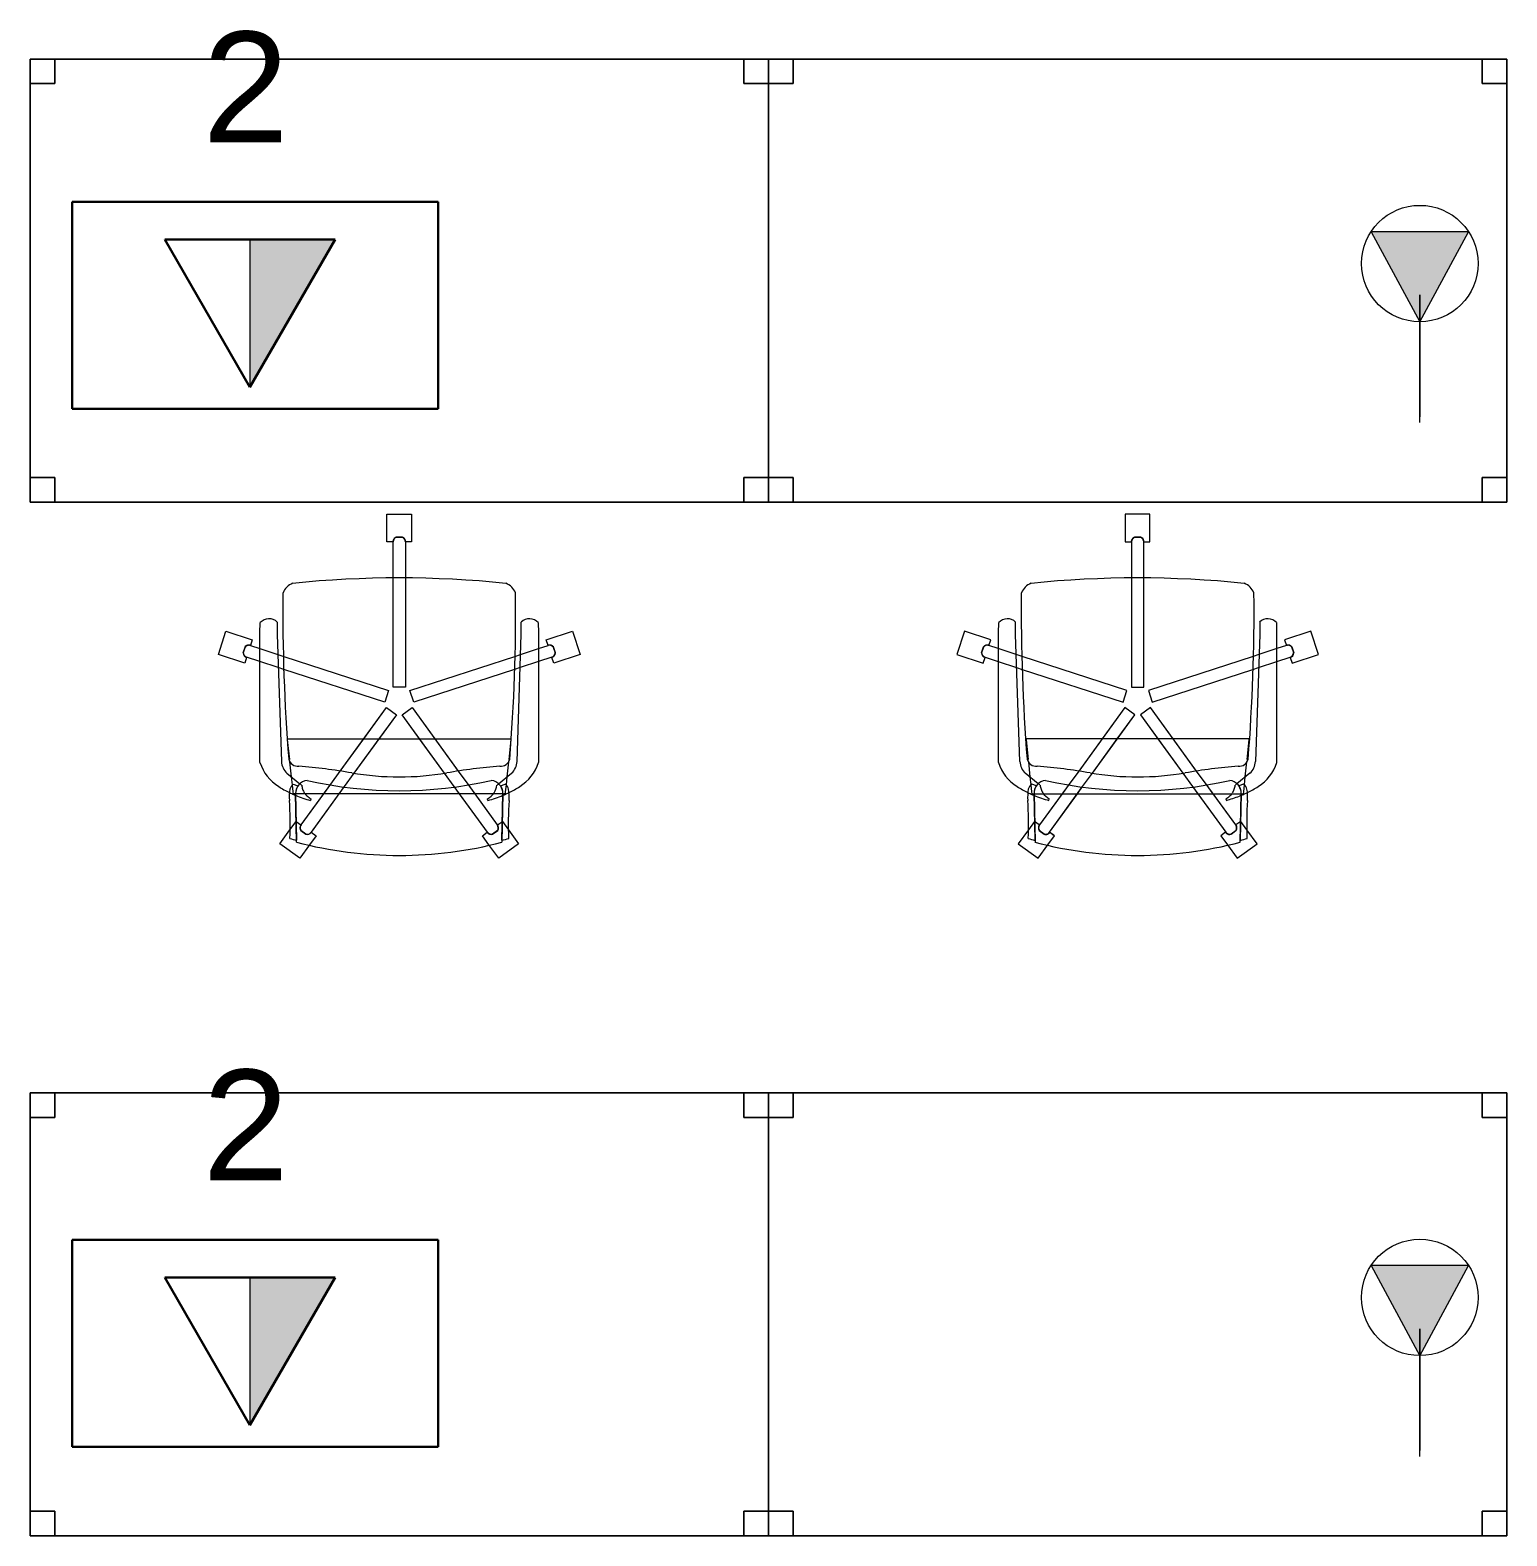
# Model space of a CAD drawing. Header units: inches. Extents: x 385 to 2249, y -1781 to -36.
# Drawn here: x 1977.8 to 2097.8, y -1574.7 to -1452.4 of the extents above; entities that cross this region are included whole.
import ezdxf

# ---------------------------------------------------------------- set-up
doc = ezdxf.new("R2010")
doc.units = ezdxf.units.IN
doc.header["$MEASUREMENT"] = 0
doc.layers.add('A-ANNO-NOTE', color=131, linetype='Continuous', lineweight=30)
doc.layers.add('I-FURN', color=30, linetype='Continuous', lineweight=9)
doc.styles.add('Swis721 Lt BT', font='swissl.ttf', dxfattribs={"height": 9})

# ---------------------------------------------------------------- blocks, each defined once
blk = doc.blocks.new('F-Haworth_Chair_X99-Seminar - X99 Advanced Seminar Chair-V53-Level 5 POWER _ SIGNAL')
at = {"layer": 'I-FURN'}
for p, q in [((-1, 15.13), (1, 15.13)), ((-1, 12.88), (-1, 15.13)), ((-1, 15.13), (1, 15.13)), ((-1, 12.88), (-1, 15.13)), ((1, 15.13), (1, 12.88)), ((1, 15.13), (1, 12.88)), ((-0.52, 12.88), (-1, 12.88)), ((-0.52, 12.88), (-1, 12.88)), ((-0.5, 9.91), (-0.5, 12.88)), ((-0.5, 9.91), (-0.5, 12.88)), ((0.26, 13.26), (-0.26, 13.26)), ((0.26, 13.26), (-0.26, 13.26)), ((-0.25, 13.25), (0.25, 13.25)), ((-0.25, 13.25), (0.25, 13.25)), ((0.5, 12.88), (0.5, 9.91)), ((0.5, 12.88), (0.5, 9.91)), ((1, 12.88), (0.52, 12.88)), ((1, 12.88), (0.52, 12.88)), ((-0.5, 1.08), (-0.5, 9.91)), ((-0.5, 1.08), (-0.5, 9.91)), ((0.5, 9.91), (0.5, 1.08)), ((0.5, 9.91), (0.5, 1.08)), ((-11.32, 5.48), (-11.3, 6.32)), ((-9.92, 6.36), (-9.92, 5.36)), ((9.92, 5.36), (9.92, 6.36)), ((11.3, 6.32), (11.32, 5.48)), ((-14.69, 3.72), (-14.08, 5.62)), ((-14.69, 3.72), (-14.08, 5.62)), ((-14.08, 5.62), (-11.94, 4.93)), ((-14.08, 5.62), (-11.94, 4.93)), ((-11.94, 4.93), (-12.09, 4.47)), ((-11.94, 4.93), (-12.09, 4.47)), ((-11.32, -5.06), (-11.32, 5.48)), ((-9.92, 5.36), (-9.57, -4.97)), ((9.57, -4.97), (9.92, 5.36)), ((11.32, 5.48), (11.32, -5.06)), ((11.94, 4.93), (14.08, 5.62)), ((11.94, 4.93), (14.08, 5.62)), ((12.09, 4.47), (11.94, 4.93)), ((12.09, 4.47), (11.94, 4.93)), ((14.08, 5.62), (14.69, 3.72)), ((14.08, 5.62), (14.69, 3.72)), ((-12.55, 3.03), (-14.69, 3.72)), ((-12.55, 3.03), (-14.69, 3.72)), ((-12.53, 4.34), (-12.69, 3.85)), ((-12.53, 4.34), (-12.69, 3.85)), ((-12.68, 3.86), (-12.52, 4.33)), ((-12.68, 3.86), (-12.52, 4.33)), ((-12.09, 4.45), (-11.32, 4.21)), ((-12.09, 4.45), (-11.32, 4.21)), ((-11.32, 4.21), (-9.86, 3.73)), ((-11.32, 4.21), (-9.86, 3.73)), ((-9.86, 3.73), (-9.38, 3.57)), ((-9.86, 3.73), (-9.38, 3.57)), ((9.38, 3.57), (9.86, 3.73)), ((9.38, 3.57), (9.86, 3.73)), ((9.86, 3.73), (11.32, 4.21)), ((9.86, 3.73), (11.32, 4.21)), ((11.32, 4.21), (12.09, 4.45)), ((11.32, 4.21), (12.09, 4.45)), ((12.52, 4.33), (12.68, 3.86)), ((12.52, 4.33), (12.68, 3.86)), ((12.69, 3.85), (12.53, 4.34)), ((12.69, 3.85), (12.53, 4.34)), ((14.69, 3.72), (12.55, 3.03)), ((14.69, 3.72), (12.55, 3.03)), ((-12.4, 3.49), (-12.55, 3.03)), ((-12.4, 3.49), (-12.55, 3.03)), ((-11.32, 3.15), (-12.4, 3.5)), ((-11.32, 3.15), (-12.4, 3.5)), ((-9.83, 2.67), (-11.32, 3.15)), ((-9.83, 2.67), (-11.32, 3.15)), ((-9.37, 2.52), (-9.83, 2.67)), ((-9.37, 2.52), (-9.83, 2.67)), ((-9.38, 3.57), (-0.87, 0.81)), ((-9.38, 3.57), (-0.87, 0.81)), ((-1.18, -0.14), (-9.37, 2.52)), ((-1.18, -0.14), (-9.37, 2.52)), ((0.87, 0.81), (9.38, 3.57)), ((0.87, 0.81), (9.38, 3.57)), ((9.37, 2.52), (1.18, -0.14)), ((9.37, 2.52), (1.18, -0.14)), ((9.83, 2.67), (9.37, 2.52)), ((9.83, 2.67), (9.37, 2.52)), ((11.32, 3.15), (9.83, 2.67)), ((11.32, 3.15), (9.83, 2.67)), ((12.4, 3.5), (11.32, 3.15)), ((12.4, 3.5), (11.32, 3.15)), ((12.55, 3.03), (12.4, 3.49)), ((12.55, 3.03), (12.4, 3.49)), ((-0.87, 0.81), (-1.18, -0.14)), ((-0.87, 0.81), (-1.18, -0.14)), ((0.5, 1.08), (-0.5, 1.08)), ((0.5, 1.08), (-0.5, 1.08)), ((1.18, -0.14), (0.87, 0.81)), ((1.18, -0.14), (0.87, 0.81)), ((-4.79, -5.75), (-1.04, -0.58)), ((-0.23, -1.17), (-3.68, -5.91)), ((-2.89, -3.12), (-1.04, -0.58)), ((-0.23, -1.17), (-1.65, -3.12)), ((-1.04, -0.58), (-0.23, -1.17)), ((-1.04, -0.58), (-0.23, -1.17)), ((0.23, -1.17), (1.04, -0.58)), ((0.23, -1.17), (1.04, -0.58)), ((1.65, -3.12), (0.23, -1.17)), ((3.68, -5.91), (0.23, -1.17)), ((1.04, -0.58), (2.89, -3.12)), ((1.04, -0.58), (4.79, -5.75)), ((-9.07, -3.12), (-2.89, -3.12)), ((-9.07, -3.2), (-9.07, -3.12)), ((-8.9, -4.8), (-9.07, -3.2)), ((-4.79, -5.75), (-2.89, -3.12)), ((-1.65, -3.12), (-3.68, -5.91)), ((-2.89, -3.12), (-1.65, -3.12)), ((-1.65, -3.12), (1.65, -3.12)), ((1.65, -3.12), (2.89, -3.12)), ((3.68, -5.91), (1.65, -3.12)), ((2.89, -3.12), (9.07, -3.12)), ((2.89, -3.12), (4.79, -5.75)), ((9.07, -3.2), (8.9, -4.8)), ((9.07, -3.12), (9.07, -3.2)), ((-9.13, -5.92), (-8.07, -6.77)), ((-8.88, -4.99), (-8.89, -4.91)), ((-8.75, -6.22), (-8.88, -4.99)), ((-5.57, -6.82), (-4.79, -5.75)), ((-5.57, -6.82), (-4.79, -5.75)), ((-3.68, -5.91), (-4.47, -7.01)), ((-3.68, -5.91), (-4.47, -7.01)), ((4.47, -7.01), (3.68, -5.91)), ((4.47, -7.01), (3.68, -5.91)), ((4.79, -5.75), (5.57, -6.82)), ((4.79, -5.75), (5.57, -6.82)), ((8.07, -6.77), (9.13, -5.92)), ((8.88, -4.99), (8.75, -6.22)), ((8.89, -4.91), (8.88, -4.99)), ((-8.68, -6.87), (-8.75, -6.22)), ((-8.62, -7.42), (-8.68, -6.87)), ((-8.61, -6.81), (-8.23, -6.95)), ((-8.03, -6.81), (-7.95, -6.87)), ((-7.97, -10.12), (-5.57, -6.82)), ((-4.47, -7.01), (-7.16, -10.71)), ((-6.14, -7.6), (-5.57, -6.82)), ((-4.47, -7.01), (-4.9, -7.6)), ((4.9, -7.6), (4.47, -7.01)), ((7.16, -10.71), (4.47, -7.01)), ((5.57, -6.82), (6.14, -7.6)), ((5.57, -6.82), (7.97, -10.12)), ((7.95, -6.87), (8.03, -6.81)), ((8.23, -6.95), (8.61, -6.81)), ((8.68, -6.87), (8.62, -7.42)), ((8.75, -6.22), (8.68, -6.87)), ((-8.6, -7.6), (-8.62, -7.43)), ((-8.49, -7.6), (-8.56, -7.6)), ((-8.42, -7.57), (-8.34, -11.37)), ((-8.34, -11.52), (-8.42, -7.57)), ((-7.65, -7.6), (-8.4, -7.6)), ((-7.97, -10.12), (-6.14, -7.6)), ((-6.14, -7.6), (-7.65, -7.6)), ((-7.18, -7.99), (-7.21, -8.13)), ((-4.9, -7.6), (-7.16, -10.71)), ((-4.9, -7.6), (-6.14, -7.6)), ((4.9, -7.6), (-4.9, -7.6)), ((6.14, -7.6), (4.9, -7.6)), ((7.16, -10.71), (4.9, -7.6)), ((7.65, -7.6), (6.14, -7.6)), ((6.14, -7.6), (7.97, -10.12)), ((7.21, -8.13), (7.18, -7.99)), ((8.09, -7.6), (7.65, -7.6)), ((8.4, -7.6), (8.13, -7.6)), ((8.34, -11.37), (8.42, -7.57)), ((8.42, -7.57), (8.34, -11.52)), ((8.56, -7.6), (8.49, -7.6)), ((8.62, -7.43), (8.6, -7.6)), ((-9.7, -11.65), (-8.88, -10.52)), ((-9.7, -11.65), (-8.88, -10.52)), ((-8.88, -10.52), (-8.38, -9.83)), ((-8.88, -10.52), (-8.38, -9.83)), ((-8.38, -9.83), (-7.99, -10.11)), ((-8.38, -9.83), (-7.99, -10.11)), ((-8, -10.58), (-7.59, -10.88)), ((-8, -10.58), (-7.59, -10.88)), ((-7.59, -10.87), (-7.99, -10.57)), ((-7.59, -10.87), (-7.99, -10.57)), ((-6.76, -11), (-7.29, -11.74)), ((-6.76, -11), (-7.29, -11.74)), ((-7.15, -10.72), (-6.76, -11)), ((-7.15, -10.72), (-6.76, -11)), ((6.76, -11), (7.15, -10.72)), ((6.76, -11), (7.15, -10.72)), ((7.29, -11.74), (6.76, -11)), ((7.29, -11.74), (6.76, -11)), ((7.99, -10.57), (7.59, -10.87)), ((7.99, -10.57), (7.59, -10.87)), ((7.59, -10.88), (8, -10.58)), ((7.59, -10.88), (8, -10.58)), ((7.99, -10.11), (8.38, -9.83)), ((7.99, -10.11), (8.38, -9.83)), ((8.38, -9.83), (8.88, -10.52)), ((8.38, -9.83), (8.88, -10.52)), ((8.88, -10.52), (9.7, -11.65)), ((8.88, -10.52), (9.7, -11.65)), ((-8.08, -12.82), (-9.7, -11.65)), ((-8.08, -12.82), (-9.7, -11.65)), ((-7.29, -11.74), (-8.08, -12.82)), ((-7.29, -11.74), (-8.08, -12.82)), ((8.08, -12.82), (7.29, -11.74)), ((8.08, -12.82), (7.29, -11.74)), ((9.7, -11.65), (8.08, -12.82)), ((9.7, -11.65), (8.08, -12.82))]:
    blk.add_line(p, q, dxfattribs=at)
for centre, radius, start, end in [((-0.11, 12.88), 0.407, 111.1651, 180.8349), ((-0.11, 12.88), 0.407, 166.9009, 180.8349), ((-0.11, 12.88), 0.407, 152.967, 166.9009), ((-0.09, 12.88), 0.406, 112.6199, 180), ((-0.09, 12.88), 0.406, 166.524, 180), ((-0.09, 12.88), 0.406, 126.0959, 166.524), ((-0.11, 12.88), 0.407, 139.033, 152.967), ((-0.11, 12.88), 0.407, 111.1651, 139.033), ((-0.09, 12.88), 0.406, 112.6199, 126.0959), ((0.09, 12.88), 0.406, 53.9041, 67.3801), ((0.09, 12.88), 0.406, 0, 67.3801), ((0.11, 12.88), 0.407, 54.9009, 68.8349), ((0.11, 12.88), 0.407, 359.1651, 68.8349), ((0.09, 12.88), 0.406, 0, 53.9041), ((0.11, 12.88), 0.407, 40.967, 54.9009), ((0.11, 12.88), 0.407, 27.033, 40.967), ((0.11, 12.88), 0.407, 359.1651, 27.033), ((0, -75.01), 84.96, 84.1475, 95.8525), ((-8.21, 8.28), 1.31, 110.0433, 159.9567), ((144.06, 7.32), 153.52, 179.4749, 184.5213), ((8.21, 8.28), 1.31, 20.0433, 69.9567), ((-144.06, 7.32), 153.52, 355.4787, 0.5251), ((-10.58, 5.68), 0.956, 45.8901, 138.1099), ((10.58, 5.68), 0.956, 41.8901, 134.1099), ((-12.28, 3.88), 0.407, 183.1651, 252.8349), ((-12.28, 3.88), 0.407, 183.1651, 252.8349), ((-12.27, 3.89), 0.406, 184.6199, 198.0959), ((-12.27, 3.89), 0.406, 184.6199, 252), ((-12.27, 3.89), 0.406, 198.0959, 238.524), ((-12.22, 4.09), 0.407, 71.1651, 140.8349), ((-12.22, 4.09), 0.407, 126.9009, 140.8349), ((-12.22, 4.07), 0.406, 85.476, 139.3801), ((-12.22, 4.07), 0.406, 72, 139.3801), ((-12.22, 4.09), 0.407, 99.033, 126.9009), ((-12.22, 4.09), 0.407, 71.1651, 99.033), ((-12.22, 4.07), 0.406, 72, 85.476), ((12.22, 4.09), 0.407, 94.9009, 108.8349), ((12.22, 4.09), 0.407, 39.1651, 108.8349), ((12.22, 4.07), 0.406, 81.0479, 108), ((12.22, 4.07), 0.406, 40.6199, 108), ((12.22, 4.09), 0.407, 39.1651, 94.9009), ((12.22, 4.07), 0.406, 40.6199, 81.0479), ((12.27, 3.89), 0.406, 288, 355.3801), ((12.28, 3.88), 0.407, 287.1651, 356.8349), ((12.28, 3.88), 0.407, 287.1651, 356.8349), ((12.27, 3.89), 0.406, 288, 341.9041), ((12.27, 3.89), 0.406, 341.9041, 355.3801), ((-12.27, 3.89), 0.406, 238.524, 252), ((-8.24, -4.59), 0.763, 194.2338, 275.7662), ((8.24, -4.59), 0.763, 264.2338, 345.7662), ((-7.87, -3.92), 3.63, 198.1789, 238.0478), ((-8.18, -4.9), 1.39, 182.8013, 227.1078), ((-11.32, -48.08), 42.84, 79.9767, 85.7699), ((0, 15.97), 22.19, 259.9767, 280.0233), ((11.32, -48.08), 42.84, 94.2301, 100.0233), ((8.18, -4.9), 1.39, 312.8922, 357.1987), ((7.87, -3.92), 3.63, 301.9522, 341.8211), ((-4.71, 1.15), 9.61, 238.0478, 243.9964), ((-5.2, -7.86), 3.74, 170.0936, 184.0143), ((-8.28, -7.33), 0.613, 122.5427, 170.0936), ((-7.37, -7.55), 1.05, 95.9554, 181.1786), ((-7.37, -7.55), 1.05, 145.2002, 181.1786), ((-6.55, -6.76), 1.38, 185.0878, 199.5533), ((-6.55, -6.76), 1.38, 199.5533, 212.4248), ((0, 26.49), 33.83, 257.2285, 282.7715), ((7.37, -7.55), 1.05, 358.8214, 84.0446), ((6.55, -6.76), 1.38, 327.5752, 354.9122), ((7.37, -7.55), 1.05, 358.8214, 34.7998), ((8.28, -7.33), 0.613, 9.9064, 57.4573), ((5.2, -7.86), 3.74, 355.9857, 9.9064), ((4.71, 1.15), 9.61, 296.0036, 301.9522), ((-36.06, -10.03), 27.2, 357.4882, 4.0143), ((-4.71, 1.15), 9.61, 243.9964, 246.4906), ((-4.71, 1.15), 9.61, 246.6393, 247.073), ((-4.71, 1.15), 9.61, 247.2631, 254.9334), ((-6.55, -6.76), 1.38, 214.0187, 228.4842), ((-6.55, -6.76), 1.38, 228.4842, 242.9497), ((6.55, -6.76), 1.38, 297.0503, 325.9813), ((4.71, 1.15), 9.61, 285.0666, 292.7369), ((4.71, 1.15), 9.61, 292.927, 293.3607), ((4.71, 1.15), 9.61, 293.5094, 296.0036), ((36.06, -10.03), 27.2, 175.9857, 182.5118), ((-7.66, -10.36), 0.407, 143.1651, 212.8349), ((-7.66, -10.36), 0.407, 171.033, 184.967), ((-7.66, -10.36), 0.407, 184.967, 198.9009), ((-7.66, -10.36), 0.407, 157.0991, 171.033), ((-7.64, -10.36), 0.406, 144, 197.9041), ((-7.64, -10.36), 0.406, 170.9521, 184.4281), ((-7.64, -10.36), 0.406, 184.4281, 197.9041), ((-7.66, -10.36), 0.407, 198.9009, 212.8349), ((-7.66, -10.36), 0.407, 143.1651, 157.0991), ((-7.64, -10.36), 0.406, 144, 170.9521), ((-7.64, -10.36), 0.406, 197.9041, 211.3801), ((-7.64, -10.36), 0.406, 197.9041, 211.3801), ((-7.48, -10.49), 0.407, 255.1651, 324.8349), ((-7.48, -10.49), 0.407, 255.1651, 324.8349), ((-7.49, -10.47), 0.406, 256.6199, 310.524), ((-7.49, -10.47), 0.406, 256.6199, 297.0479), ((-7.49, -10.47), 0.406, 297.0479, 324), ((-7.49, -10.47), 0.406, 310.524, 324), ((7.48, -10.49), 0.407, 215.1651, 284.8349), ((7.48, -10.49), 0.407, 215.1651, 284.8349), ((7.49, -10.47), 0.406, 216, 256.4281), ((7.49, -10.47), 0.406, 216, 283.3801), ((7.49, -10.47), 0.406, 256.4281, 283.3801), ((7.64, -10.36), 0.406, 328.6199, 36), ((7.64, -10.36), 0.406, 328.6199, 36), ((7.66, -10.36), 0.407, 327.1651, 36.8349), ((7.66, -10.36), 0.407, 8.967, 36.8349), ((7.66, -10.36), 0.407, 327.1651, 8.967), ((0, 20.73), 33.17, 254.4478, 255.4234), ((0, 20.29), 32.89, 255.304, 284.6925), ((0, 20.73), 33.17, 284.5766, 285.5522)]:
    blk.add_arc(centre, radius, start, end, dxfattribs=at)
blk = doc.blocks.new('Rectangular Table - Rectangular Table-5809067-Level 5 POWER _ SIGNAL')
at = {"layer": 'I-FURN'}
for p, q in [((-28, 18), (-30, 18)), ((-30, 18), (-30, 16)), ((-30, 16), (-30, 18)), ((-30, 18), (-28, 18)), ((30, 18), (-30, 18)), ((-30, 18), (-30, -18)), ((-30, -18), (-30, 18)), ((-30, 18), (30, 18)), ((-28, 16), (-28, 18)), ((-28, 18), (-28, 16)), ((28, 18), (28, 16)), ((30, 18), (28, 18)), ((28, 18), (30, 18)), ((28, 16), (28, 18)), ((30, 16), (30, 18)), ((30, 18), (30, 16)), ((30, -18), (30, 18)), ((30, 18), (30, -18)), ((-30, 16), (-28, 16)), ((-28, 16), (-30, 16)), ((28, 16), (30, 16)), ((30, 16), (28, 16)), ((-28, -16), (-30, -16)), ((-30, -16), (-30, -18)), ((-30, -18), (-30, -16)), ((-30, -16), (-28, -16)), ((-28, -18), (-28, -16)), ((-28, -16), (-28, -18)), ((30, -16), (28, -16)), ((28, -16), (28, -18)), ((28, -18), (28, -16)), ((28, -16), (30, -16)), ((30, -18), (30, -16)), ((30, -16), (30, -18)), ((-30, -18), (-28, -18)), ((-28, -18), (-30, -18)), ((-30, -18), (30, -18)), ((30, -18), (-30, -18)), ((28, -18), (30, -18)), ((30, -18), (28, -18))]:
    blk.add_line(p, q, dxfattribs=at)
blk = doc.blocks.new('F-Haworth_Chair_X99-Seminar - X99 Advanced Seminar Chair-V56-Level 5 POWER _ SIGNAL')
at = {"layer": 'I-FURN'}
for p, q in [((-8.08, 12.82), (-9.7, 11.65)), ((-8.08, 12.82), (-9.7, 11.65)), ((-7.29, 11.74), (-8.08, 12.82)), ((-7.29, 11.74), (-8.08, 12.82)), ((8.08, 12.82), (7.29, 11.74)), ((8.08, 12.82), (7.29, 11.74)), ((9.7, 11.65), (8.08, 12.82)), ((9.7, 11.65), (8.08, 12.82)), ((-9.7, 11.65), (-8.88, 10.52)), ((-9.7, 11.65), (-8.88, 10.52)), ((-8.34, 11.52), (-8.42, 7.57)), ((-8.42, 7.57), (-8.34, 11.37)), ((-6.76, 11), (-7.29, 11.74)), ((-6.76, 11), (-7.29, 11.74)), ((7.29, 11.74), (6.76, 11)), ((7.29, 11.74), (6.76, 11)), ((8.42, 7.57), (8.34, 11.52)), ((8.34, 11.37), (8.42, 7.57)), ((8.88, 10.52), (9.7, 11.65)), ((8.88, 10.52), (9.7, 11.65)), ((-8.88, 10.52), (-8.38, 9.83)), ((-8.88, 10.52), (-8.38, 9.83)), ((-8.38, 9.83), (-7.99, 10.11)), ((-8.38, 9.83), (-7.99, 10.11)), ((-8, 10.58), (-7.59, 10.88)), ((-8, 10.58), (-7.59, 10.88)), ((-7.59, 10.87), (-7.99, 10.57)), ((-7.59, 10.87), (-7.99, 10.57)), ((-7.97, 10.12), (-6.14, 7.6)), ((-7.97, 10.12), (-5.57, 6.82)), ((-4.9, 7.6), (-7.16, 10.71)), ((-4.47, 7.01), (-7.16, 10.71)), ((-7.15, 10.72), (-6.76, 11)), ((-7.15, 10.72), (-6.76, 11)), ((7.16, 10.71), (4.47, 7.01)), ((7.16, 10.71), (4.9, 7.6)), ((5.57, 6.82), (7.97, 10.12)), ((6.14, 7.6), (7.97, 10.12)), ((6.76, 11), (6.77, 11)), ((6.76, 11), (7.15, 10.72)), ((6.77, 11), (7.15, 10.72)), ((7.59, 10.88), (8, 10.58)), ((7.59, 10.88), (8, 10.58)), ((7.99, 10.57), (7.59, 10.87)), ((7.99, 10.57), (7.59, 10.87)), ((7.99, 10.11), (8.38, 9.83)), ((7.99, 10.11), (8.38, 9.83)), ((8.38, 9.83), (8.88, 10.52)), ((8.38, 9.83), (8.88, 10.52)), ((-8.62, 7.42), (-8.68, 6.87)), ((-8.6, 7.6), (-8.62, 7.43)), ((-8.49, 7.6), (-8.56, 7.6)), ((-7.65, 7.6), (-8.4, 7.6)), ((-6.14, 7.6), (-7.65, 7.6)), ((-7.18, 7.99), (-7.21, 8.13)), ((-4.9, 7.6), (-6.14, 7.6)), ((-6.14, 7.6), (-5.57, 6.82)), ((4.9, 7.6), (-4.9, 7.6)), ((-4.47, 7.01), (-4.9, 7.6)), ((4.9, 7.6), (4.47, 7.01)), ((6.14, 7.6), (4.9, 7.6)), ((5.57, 6.82), (6.14, 7.6)), ((7.65, 7.6), (6.14, 7.6)), ((7.21, 8.13), (7.18, 7.99)), ((8.4, 7.6), (7.65, 7.6)), ((8.56, 7.6), (8.49, 7.6)), ((8.62, 7.43), (8.6, 7.6)), ((8.68, 6.87), (8.62, 7.42)), ((-9.13, 5.92), (-8.07, 6.77)), ((-8.75, 6.22), (-8.88, 4.99)), ((-8.68, 6.87), (-8.75, 6.22)), ((-8.61, 6.81), (-8.23, 6.95)), ((-8.03, 6.81), (-7.95, 6.87)), ((-5.57, 6.82), (-4.79, 5.75)), ((-5.57, 6.82), (-4.79, 5.75)), ((-3.68, 5.91), (-4.47, 7.01)), ((-3.68, 5.91), (-4.47, 7.01)), ((4.47, 7.01), (3.68, 5.91)), ((4.47, 7.01), (3.68, 5.91)), ((4.79, 5.75), (5.57, 6.82)), ((4.79, 5.75), (5.57, 6.82)), ((7.95, 6.87), (8.03, 6.81)), ((8.07, 6.77), (9.13, 5.92)), ((8.23, 6.95), (8.61, 6.81)), ((8.75, 6.22), (8.68, 6.87)), ((8.88, 4.99), (8.75, 6.22)), ((-11.32, 5.06), (-11.32, -5.48)), ((-9.92, -5.36), (-9.57, 4.97)), ((-8.88, 4.99), (-8.89, 4.91)), ((-4.79, 5.75), (-2.89, 3.12)), ((-4.79, 5.75), (-1.04, 0.58)), ((-1.65, 3.12), (-3.68, 5.91)), ((-0.23, 1.17), (-3.68, 5.91)), ((3.68, 5.91), (0.23, 1.17)), ((1.04, 0.58), (4.79, 5.75)), ((3.68, 5.91), (1.65, 3.12)), ((2.89, 3.12), (4.79, 5.75)), ((8.89, 4.91), (8.88, 4.99)), ((9.57, 4.97), (9.92, -5.36)), ((11.32, -5.48), (11.32, 5.06)), ((-8.9, 4.8), (-9.07, 3.2)), ((9.07, 3.2), (8.9, 4.8)), ((-9.07, 3.2), (-9.07, 3.12)), ((-9.07, 3.12), (-2.89, 3.12)), ((-2.89, 3.12), (-1.65, 3.12)), ((-2.89, 3.12), (-1.04, 0.58)), ((-1.65, 3.12), (1.65, 3.12)), ((-0.23, 1.17), (-1.65, 3.12)), ((1.65, 3.12), (0.23, 1.17)), ((1.04, 0.58), (2.89, 3.12)), ((1.65, 3.12), (2.89, 3.12)), ((2.89, 3.12), (9.07, 3.12)), ((9.07, 3.12), (9.07, 3.2)), ((-1.18, 0.14), (-9.37, -2.52)), ((-1.18, 0.14), (-9.37, -2.52)), ((-0.87, -0.81), (-1.18, 0.14)), ((-0.87, -0.81), (-1.18, 0.14)), ((-1.04, 0.58), (-0.23, 1.17)), ((-1.04, 0.58), (-0.23, 1.17)), ((0.23, 1.17), (1.04, 0.58)), ((0.23, 1.17), (1.04, 0.58)), ((1.18, 0.14), (0.87, -0.81)), ((1.18, 0.14), (0.87, -0.81)), ((9.37, -2.52), (1.18, 0.14)), ((9.37, -2.52), (1.18, 0.14)), ((-9.38, -3.57), (-0.87, -0.81)), ((-9.38, -3.57), (-0.87, -0.81)), ((-0.5, -1.08), (-0.5, -9.91)), ((0.5, -1.08), (-0.5, -1.08)), ((-0.5, -1.08), (-0.5, -9.91)), ((0.5, -1.08), (-0.5, -1.08)), ((0.5, -9.91), (0.5, -1.08)), ((0.5, -9.91), (0.5, -1.08)), ((0.87, -0.81), (9.38, -3.57)), ((0.87, -0.81), (9.38, -3.57)), ((-12.55, -3.03), (-14.69, -3.72)), ((-12.55, -3.03), (-14.69, -3.72)), ((-12.4, -3.49), (-12.55, -3.03)), ((-12.4, -3.49), (-12.55, -3.03)), ((-11.32, -3.15), (-12.4, -3.5)), ((-11.32, -3.15), (-12.4, -3.5)), ((-9.83, -2.67), (-11.32, -3.15)), ((-9.83, -2.67), (-11.32, -3.15)), ((-9.86, -3.73), (-9.38, -3.57)), ((-9.86, -3.73), (-9.38, -3.57)), ((-9.37, -2.52), (-9.83, -2.67)), ((-9.37, -2.52), (-9.83, -2.67)), ((9.83, -2.67), (9.37, -2.52)), ((9.83, -2.67), (9.37, -2.52)), ((9.38, -3.57), (9.86, -3.73)), ((9.38, -3.57), (9.86, -3.73)), ((11.32, -3.15), (9.83, -2.67)), ((11.32, -3.15), (9.83, -2.67)), ((12.4, -3.5), (11.32, -3.15)), ((12.4, -3.5), (11.32, -3.15)), ((12.55, -3.03), (12.4, -3.49)), ((12.55, -3.03), (12.4, -3.49)), ((14.69, -3.72), (12.55, -3.03)), ((14.69, -3.72), (12.55, -3.03)), ((-14.69, -3.72), (-14.08, -5.62)), ((-14.69, -3.72), (-14.08, -5.62)), ((-12.53, -4.34), (-12.69, -3.85)), ((-12.53, -4.34), (-12.69, -3.85)), ((-12.68, -3.86), (-12.52, -4.33)), ((-12.68, -3.86), (-12.52, -4.33)), ((-12.09, -4.45), (-11.32, -4.21)), ((-12.09, -4.45), (-11.32, -4.21)), ((-11.94, -4.93), (-12.09, -4.47)), ((-11.94, -4.93), (-12.09, -4.47)), ((-11.32, -4.21), (-9.86, -3.73)), ((-11.32, -4.21), (-9.86, -3.73)), ((9.86, -3.73), (11.32, -4.21)), ((9.86, -3.73), (11.32, -4.21)), ((11.32, -4.21), (12.09, -4.45)), ((11.32, -4.21), (12.09, -4.45)), ((12.09, -4.47), (11.94, -4.93)), ((12.09, -4.47), (11.94, -4.93)), ((12.52, -4.33), (12.68, -3.86)), ((12.52, -4.33), (12.68, -3.86)), ((12.69, -3.85), (12.53, -4.34)), ((12.69, -3.85), (12.53, -4.34)), ((14.08, -5.62), (14.69, -3.72)), ((14.08, -5.62), (14.69, -3.72)), ((-14.08, -5.62), (-11.94, -4.93)), ((-14.08, -5.62), (-11.94, -4.93)), ((-11.32, -5.48), (-11.3, -6.32)), ((-9.92, -6.36), (-9.92, -5.36)), ((9.92, -5.36), (9.92, -6.36)), ((11.3, -6.32), (11.32, -5.48)), ((11.94, -4.93), (14.08, -5.62)), ((11.94, -4.93), (14.08, -5.62)), ((-0.5, -9.91), (-0.5, -12.88)), ((-0.5, -9.91), (-0.5, -12.88)), ((0.5, -12.88), (0.5, -9.91)), ((0.5, -12.88), (0.5, -9.91)), ((-0.52, -12.88), (-1, -12.88)), ((-1, -12.88), (-1, -15.13)), ((-0.52, -12.88), (-1, -12.88)), ((-1, -12.88), (-1, -15.13)), ((0.26, -13.26), (-0.26, -13.26)), ((0.26, -13.26), (-0.26, -13.26)), ((-0.25, -13.25), (0.25, -13.25)), ((-0.25, -13.25), (0.25, -13.25)), ((1, -12.88), (0.52, -12.88)), ((1, -12.88), (0.52, -12.88)), ((1, -15.13), (1, -12.88)), ((1, -15.13), (1, -12.88)), ((-1, -15.13), (1, -15.13)), ((-1, -15.13), (1, -15.13))]:
    blk.add_line(p, q, dxfattribs=at)
for centre, radius, start, end in [((0, -20.29), 32.89, 75.3075, 104.696), ((-36.06, 10.03), 27.2, 355.9857, 2.5118), ((0, -20.73), 33.17, 104.5766, 105.5522), ((0, -20.73), 33.17, 74.4478, 75.4234), ((36.06, 10.03), 27.2, 177.4882, 184.0143), ((-7.66, 10.36), 0.407, 147.1651, 216.8349), ((-7.66, 10.36), 0.407, 147.1651, 175.033), ((-7.66, 10.36), 0.407, 175.033, 216.8349), ((-7.64, 10.36), 0.406, 148.6199, 216), ((-7.64, 10.36), 0.406, 162.0959, 175.5719), ((-7.64, 10.36), 0.406, 175.5719, 189.0479), ((-7.64, 10.36), 0.406, 189.0479, 216), ((-7.64, 10.36), 0.406, 148.6199, 162.0959), ((-7.48, 10.49), 0.407, 35.1651, 104.8349), ((-7.48, 10.49), 0.407, 76.967, 104.8349), ((-7.49, 10.47), 0.406, 36, 103.3801), ((-7.49, 10.47), 0.406, 89.9041, 103.3801), ((-7.49, 10.47), 0.406, 76.4281, 89.9041), ((-7.49, 10.47), 0.406, 36, 76.4281), ((-7.48, 10.49), 0.407, 63.033, 76.967), ((-7.48, 10.49), 0.407, 49.0991, 63.033), ((-7.48, 10.49), 0.407, 35.1651, 49.0991), ((7.48, 10.49), 0.407, 75.1651, 144.8349), ((7.48, 10.49), 0.407, 103.033, 144.8349), ((7.49, 10.47), 0.406, 117.0479, 144), ((7.49, 10.47), 0.406, 117.0479, 144), ((7.49, 10.47), 0.406, 76.6199, 117.0479), ((7.49, 10.47), 0.406, 103.5719, 117.0479), ((7.48, 10.49), 0.407, 89.0991, 103.033), ((7.49, 10.47), 0.406, 90.0959, 103.5719), ((7.48, 10.49), 0.407, 75.1651, 89.0991), ((7.49, 10.47), 0.406, 76.6199, 90.0959), ((7.64, 10.36), 0.406, 324, 350.9521), ((7.64, 10.36), 0.406, 324, 337.476), ((7.66, 10.36), 0.407, 323.1651, 32.8349), ((7.66, 10.36), 0.407, 323.1651, 32.8349), ((7.64, 10.36), 0.406, 17.9041, 31.3801), ((7.64, 10.36), 0.406, 4.4281, 31.3801), ((7.64, 10.36), 0.406, 337.476, 350.9521), ((7.64, 10.36), 0.406, 4.4281, 17.9041), ((7.64, 10.36), 0.406, 350.9521, 4.4281), ((7.64, 10.36), 0.406, 350.9521, 4.4281), ((-4.71, -1.15), 9.61, 116.0036, 121.9522), ((-5.2, 7.86), 3.74, 175.9857, 189.9064), ((-4.71, -1.15), 9.61, 113.5094, 116.0036), ((-4.71, -1.15), 9.61, 112.927, 113.3607), ((-4.71, -1.15), 9.61, 111.8962, 112.7369), ((-7.37, 7.55), 1.05, 178.8214, 214.7998), ((-7.37, 7.55), 1.05, 178.8214, 264.0446), ((-4.71, -1.15), 9.61, 105.0666, 111.7653), ((-6.55, 6.76), 1.38, 147.5752, 160.4467), ((-6.55, 6.76), 1.38, 131.5158, 145.9813), ((-6.55, 6.76), 1.38, 117.0503, 131.5158), ((6.55, 6.76), 1.38, 34.0187, 62.9497), ((4.71, -1.15), 9.61, 67.2631, 74.9334), ((7.37, 7.55), 1.05, 275.9554, 1.1786), ((6.55, 6.76), 1.38, 19.5533, 32.4248), ((7.37, 7.55), 1.05, 325.2002, 1.1786), ((4.71, -1.15), 9.61, 66.6393, 67.073), ((4.71, -1.15), 9.61, 63.9964, 66.4906), ((5.2, 7.86), 3.74, 350.0936, 4.0143), ((4.71, -1.15), 9.61, 58.0478, 63.9964), ((-7.87, 3.92), 3.63, 121.9522, 161.8211), ((-8.28, 7.33), 0.613, 189.9064, 237.4573), ((-6.55, 6.76), 1.38, 160.4467, 174.9122), ((0, -26.49), 33.83, 77.2285, 102.7715), ((0, -15.97), 22.19, 79.9767, 100.0233), ((6.55, 6.76), 1.38, 5.0878, 19.5533), ((8.28, 7.33), 0.613, 302.5427, 350.0936), ((7.87, 3.92), 3.63, 18.1789, 58.0478), ((-8.18, 4.9), 1.39, 132.8922, 177.1987), ((-8.24, 4.59), 0.763, 84.2338, 165.7662), ((-11.32, 48.08), 42.84, 274.2301, 280.0233), ((11.32, 48.08), 42.84, 259.9767, 265.7699), ((8.24, 4.59), 0.763, 14.2338, 95.7662), ((8.18, 4.9), 1.39, 2.8013, 47.1078), ((144.06, -7.32), 153.52, 175.4787, 180.5251), ((-144.06, -7.32), 153.52, 359.4749, 4.5213), ((-12.28, -3.88), 0.407, 107.1651, 176.8349), ((-12.28, -3.88), 0.407, 135.033, 176.8349), ((-12.27, -3.89), 0.406, 108, 175.3801), ((-12.27, -3.89), 0.406, 121.476, 161.9041), ((-12.28, -3.88), 0.407, 107.1651, 135.033), ((-12.27, -3.89), 0.406, 108, 121.476), ((12.28, -3.88), 0.407, 3.1651, 72.8349), ((12.28, -3.88), 0.407, 3.1651, 72.8349), ((12.27, -3.89), 0.406, 45.0479, 72), ((12.27, -3.89), 0.406, 4.6199, 72), ((12.27, -3.89), 0.406, 4.6199, 45.0479), ((-12.27, -3.89), 0.406, 161.9041, 175.3801), ((-12.22, -4.09), 0.407, 219.1651, 260.967), ((-12.22, -4.09), 0.407, 219.1651, 288.8349), ((-12.22, -4.07), 0.406, 220.6199, 274.524), ((-12.22, -4.07), 0.406, 220.6199, 288), ((-12.22, -4.09), 0.407, 260.967, 274.9009), ((-12.22, -4.07), 0.406, 274.524, 288), ((-12.22, -4.09), 0.407, 274.9009, 288.8349), ((12.22, -4.07), 0.406, 252, 319.3801), ((12.22, -4.09), 0.407, 251.1651, 320.8349), ((12.22, -4.07), 0.406, 252, 265.476), ((12.22, -4.09), 0.407, 251.1651, 265.0991), ((12.22, -4.07), 0.406, 265.476, 305.9041), ((12.22, -4.09), 0.407, 265.0991, 292.967), ((12.22, -4.09), 0.407, 292.967, 306.9009), ((12.22, -4.07), 0.406, 305.9041, 319.3801), ((12.22, -4.09), 0.407, 306.9009, 320.8349), ((-10.58, -5.68), 0.956, 221.8901, 314.1099), ((10.58, -5.68), 0.956, 225.8901, 318.1099), ((-8.21, -8.28), 1.31, 200.0433, 249.9567), ((0, 75.01), 84.96, 264.1475, 275.8525), ((8.21, -8.28), 1.31, 290.0433, 339.9567), ((-0.11, -12.88), 0.407, 179.1651, 234.9009), ((-0.11, -12.88), 0.407, 179.1651, 248.8349), ((-0.09, -12.88), 0.406, 180, 193.476), ((-0.09, -12.88), 0.406, 180, 247.3801), ((-0.09, -12.88), 0.406, 193.476, 233.9041), ((-0.11, -12.88), 0.407, 234.9009, 248.8349), ((-0.09, -12.88), 0.406, 233.9041, 247.3801), ((0.09, -12.88), 0.406, 292.6199, 360), ((0.09, -12.88), 0.406, 292.6199, 306.0959), ((0.11, -12.88), 0.407, 291.1651, 0.8349), ((0.11, -12.88), 0.407, 291.1651, 305.0991), ((0.09, -12.88), 0.406, 306.0959, 346.524), ((0.11, -12.88), 0.407, 305.0991, 319.033), ((0.11, -12.88), 0.407, 319.033, 332.967), ((0.11, -12.88), 0.407, 332.967, 346.9009), ((0.09, -12.88), 0.406, 346.524, 360), ((0.11, -12.88), 0.407, 346.9009, 0.8349)]:
    blk.add_arc(centre, radius, start, end, dxfattribs=at)
blk = doc.blocks.new('Rectangular Table - Rectangular Table-5809079-Level 5 POWER _ SIGNAL')
at = {"layer": 'I-FURN'}
for p, q in [((-28, 18), (-30, 18)), ((-30, 18), (-30, 16)), ((-30, 16), (-30, 18)), ((-30, 18), (-28, 18)), ((30, 18), (-30, 18)), ((-30, 18), (-30, -18)), ((-30, -18), (-30, 18)), ((-30, 18), (30, 18)), ((-28, 16), (-28, 18)), ((-28, 18), (-28, 16)), ((28, 18), (28, 16)), ((30, 18), (28, 18)), ((28, 18), (30, 18)), ((28, 16), (28, 18)), ((30, 16), (30, 18)), ((30, 18), (30, 16)), ((30, -18), (30, 18)), ((30, 18), (30, -18)), ((-30, 16), (-28, 16)), ((-28, 16), (-30, 16)), ((28, 16), (30, 16)), ((30, 16), (28, 16)), ((-28, -16), (-30, -16)), ((-30, -16), (-30, -18)), ((-30, -18), (-30, -16)), ((-30, -16), (-28, -16)), ((-28, -18), (-28, -16)), ((-28, -16), (-28, -18)), ((30, -16), (28, -16)), ((28, -16), (28, -18)), ((28, -18), (28, -16)), ((28, -16), (30, -16)), ((30, -18), (30, -16)), ((30, -16), (30, -18)), ((-30, -18), (-28, -18)), ((-28, -18), (-30, -18)), ((-30, -18), (30, -18)), ((30, -18), (-30, -18)), ((28, -18), (30, -18)), ((30, -18), (28, -18))]:
    blk.add_line(p, q, dxfattribs=at)

msp = doc.modelspace()

# ---------------------------------------------------------------- hatches: boundary and pattern name
at = {"layer": 'A-ANNO-NOTE', "lineweight": 9}
for points in [[(2090.75, -1476.09), (2094.7, -1468.77), (2086.8, -1468.77), (2089.93, -1474.58)], [(1995.69, -1481.39), (2002.62, -1469.39), (1995.69, -1469.39), (1995.69, -1474.58)], [(1995.69, -1565.73), (2002.62, -1553.73), (1995.69, -1553.73), (1995.69, -1558.2)], [(2090.75, -1560.09), (2094.7, -1552.77), (2086.8, -1552.77), (2089.73, -1558.2)]]:
    msp.add_hatch(color=256, dxfattribs=at).paths.add_polyline_path(points, flags=0)

# ---------------------------------------------------------------- linework, layer by layer
at = {"layer": 'A-ANNO-NOTE'}
for p, q in [((1981.25, -1466.33), (2010.97, -1466.33)), ((1981.25, -1483.14), (1981.25, -1466.33)), ((2010.97, -1466.33), (2010.97, -1483.14)), ((1988.76, -1469.39), (2002.62, -1469.39)), ((1995.69, -1481.39), (1988.76, -1469.39)), ((2002.62, -1469.39), (1995.69, -1481.39)), ((2010.97, -1483.14), (1981.25, -1483.14)), ((1981.25, -1550.67), (2010.97, -1550.67)), ((1981.25, -1567.48), (1981.25, -1550.67)), ((2010.97, -1550.67), (2010.97, -1567.48)), ((1988.76, -1553.73), (2002.62, -1553.73)), ((1995.69, -1565.73), (1988.76, -1553.73)), ((2002.62, -1553.73), (1995.69, -1565.73)), ((2010.97, -1567.48), (1981.25, -1567.48))]:
    msp.add_line(p, q, dxfattribs=at)
at = {"layer": 'A-ANNO-NOTE', "lineweight": 9}
for p, q in [((2094.7, -1468.77), (2086.8, -1468.77)), ((2086.8, -1468.77), (2090.75, -1476.09)), ((2090.75, -1476.09), (2094.7, -1468.77)), ((1995.69, -1469.39), (1995.69, -1481.39)), ((1995.69, -1481.39), (2002.62, -1469.39)), ((2002.62, -1469.39), (1995.69, -1469.39)), ((2090.75, -1473.9), (2090.75, -1483.8)), ((2090.75, -1473.9), (2090.75, -1479.08)), ((2090.75, -1484.27), (2090.75, -1473.9)), ((1995.69, -1553.73), (1995.69, -1565.73)), ((1995.69, -1565.73), (2002.62, -1553.73)), ((2002.62, -1553.73), (1995.69, -1553.73)), ((2094.7, -1552.77), (2086.8, -1552.77)), ((2086.8, -1552.77), (2090.75, -1560.09)), ((2090.75, -1560.09), (2094.7, -1552.77)), ((2090.75, -1557.9), (2090.75, -1567.8)), ((2090.75, -1557.9), (2090.75, -1563.08)), ((2090.75, -1568.27), (2090.75, -1557.9))]:
    msp.add_line(p, q, dxfattribs=at)
for centre in [(2090.75, -1471.35), (2090.75, -1555.35)]:
    msp.add_circle(centre, 4.73, dxfattribs=at)

# ---------------------------------------------------------------- block references
at = {"layer": 'I-FURN'}
for name, p in [('Rectangular Table - Rectangular Table-5809067-Level 5 POWER _ SIGNAL', (2007.82, -1472.73)), ('F-Haworth_Chair_X99-Seminar - X99 Advanced Seminar Chair-V53-Level 5 POWER _ SIGNAL', (2007.82, -1506.84)), ('Rectangular Table - Rectangular Table-5809067-Level 5 POWER _ SIGNAL', (2007.82, -1556.73))]:
    msp.add_blockref(name, p, dxfattribs=at)
at = {"layer": 'I-FURN', "rotation": 180}
for name, p in [('Rectangular Table - Rectangular Table-5809079-Level 5 POWER _ SIGNAL', (2067.82, -1472.73)), ('F-Haworth_Chair_X99-Seminar - X99 Advanced Seminar Chair-V56-Level 5 POWER _ SIGNAL', (2067.82, -1506.84)), ('Rectangular Table - Rectangular Table-5809079-Level 5 POWER _ SIGNAL', (2067.82, -1556.73))]:
    msp.add_blockref(name, p, dxfattribs=at)

# ---------------------------------------------------------------- texts
at = {"layer": 'A-ANNO-NOTE', "lineweight": 9, "char_height": 9, "width": 8.181, "attachment_point": 1, "style": 'Swis721 Lt BT'}
for insert in [(1991.85, -1452.51), (1991.85, -1536.85)]:
    msp.add_mtext('2', dxfattribs=dict(at, insert=insert))

doc.saveas('drawing.dxf')
